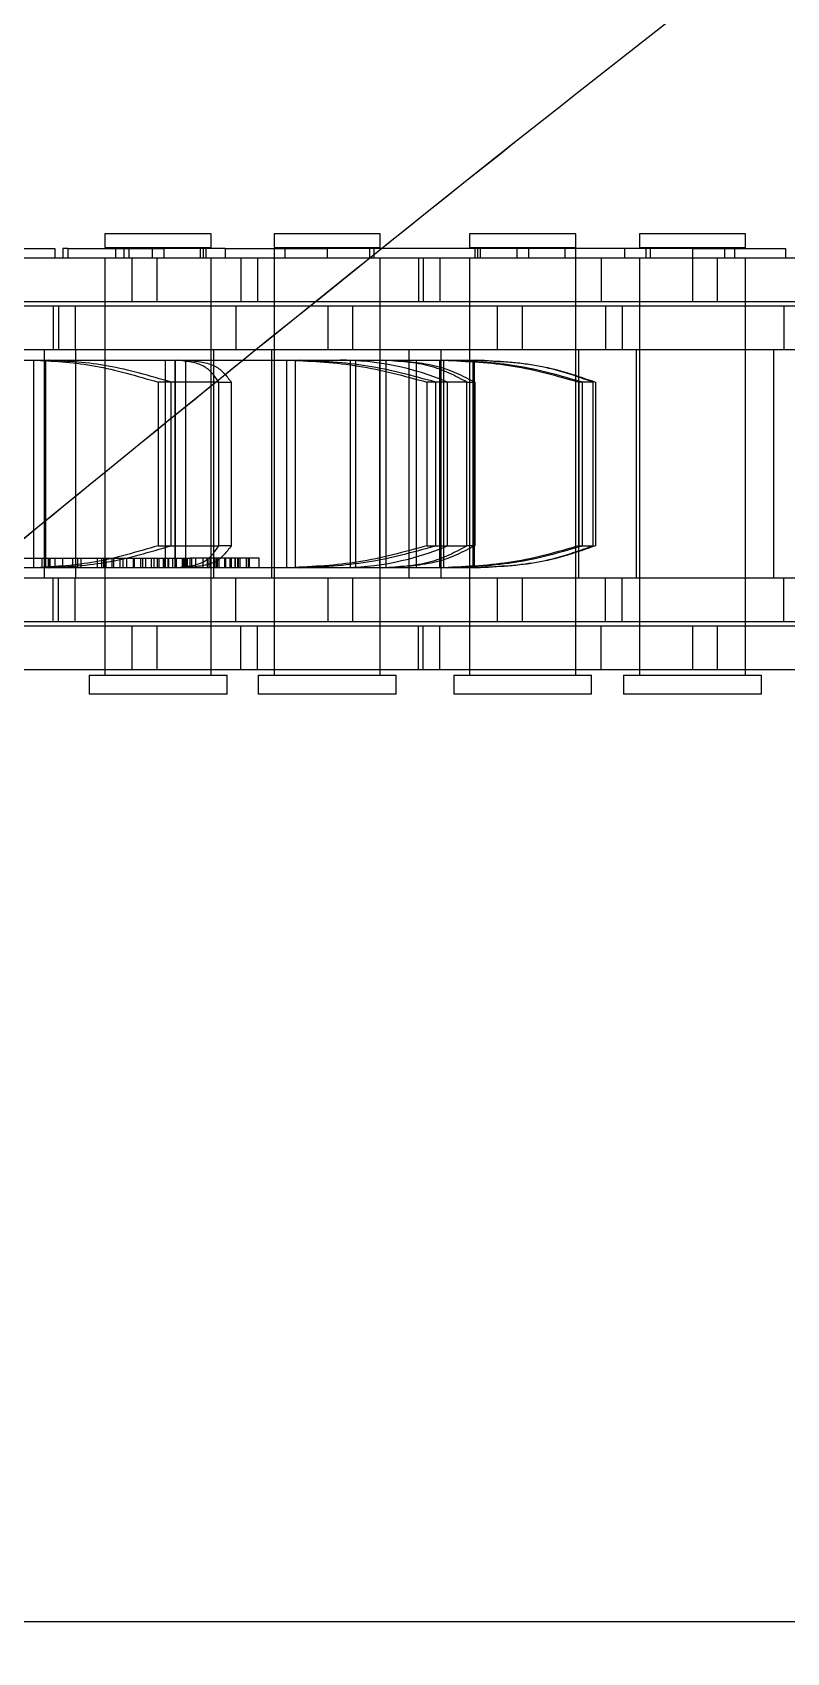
# Model space of a CAD drawing. Header units: metres. Extents: x 0 to 21025, y 0 to 14850.
# Drawn here: x 6060.5 to 6086.7, y 9260.1 to 9316.4 of the extents above; entities that cross this region are included whole.
import ezdxf

# ---------------------------------------------------------------- set-up
doc = ezdxf.new("R2010")
doc.units = ezdxf.units.M
doc.header["$LTSCALE"] = 25
doc.linetypes.add('HIDDEN2', pattern=[4.7625, 3.175, -1.5875])
for name, color, linetype in [('SL1', 8, 'Continuous'), ('SL4', 4, 'Continuous'), ('ST1', 7, 'HIDDEN2')]:
    doc.layers.add(name, color=color, linetype=linetype)

msp = doc.modelspace()

# ---------------------------------------------------------------- linework, layer by layer
at = {"layer": 'SL1'}
for radius, start, end in [(1215.5, 107.106787, 166.785047), (1170.7, 106.690475, 164.690823), (1164.35, 106.913784, 164.513299), (1158.35, 107.10294, 164.435358), (1158, 127.658057, 133.372518)]:
    msp.add_arc((6782.517, 8419.394), radius, start, end, dxfattribs=at)
for points, knots in [([(6075.047, 9336.149), (6074.962, 9336.085), (6064.84, 9328.531), (6045.339, 9312.61), (6017.282, 9288.713), (5998.008, 9271.47), (5988.446, 9262.2), (5987.36, 9261.149)], [0, 0, 0, 0, 0.002758, 0.328242, 0.653871, 0.960724, 1, 1, 1, 1]), ([(5987.474, 9261.149), (5990.607, 9264.16), (6002.772, 9275.852), (6024.842, 9295.286), (6050.924, 9317.33), (6068.01, 9330.577), (6075.196, 9336.149)], [0, 0, 0, 0, 0.112906, 0.438337, 0.763769, 1, 1, 1, 1]), ([(6016.835, 9261.149), (6024.08, 9267.697), (6040.462, 9282.504), (6066.411, 9304.002), (6089.721, 9322.473), (6103.802, 9332.729), (6108.498, 9336.149)], [0, 0, 0, 0, 0.2472298, 0.5589901, 0.852937, 1, 1, 1, 1])]:
    msp.add_open_spline(points, degree=3, knots=knots, dxfattribs=at)
at = {"layer": 'SL4'}
msp.add_line((5540.514, 9261.149), (6209.329, 9261.149), dxfattribs=at)
at = {"layer": 'ST1'}
for p, q in [((6063.049, 9309.384), (6063.046, 9309.384)), ((6063.046, 9309.384), (6063.046, 9308.91)), ((6066.736, 9309.384), (6063.049, 9309.384)), ((6066.736, 9308.91), (6066.736, 9309.384)), ((6072.621, 9309.384), (6068.931, 9309.384)), ((6068.931, 9309.384), (6068.931, 9308.91)), ((6072.621, 9308.91), (6072.621, 9309.384)), ((6075.728, 9309.384), (6075.725, 9309.384)), ((6075.725, 9309.384), (6075.725, 9308.91)), ((6079.415, 9309.384), (6075.728, 9309.384)), ((6079.415, 9308.91), (6079.415, 9309.384)), ((6085.321, 9309.384), (6081.631, 9309.384)), ((6081.631, 9309.384), (6081.631, 9308.91)), ((6085.321, 9308.91), (6085.321, 9309.384)), ((6058.076, 9308.873), (6061.307, 9308.873)), ((6061.307, 9308.873), (6061.307, 9308.541)), ((6061.58, 9308.873), (6061.58, 9308.541)), ((6061.752, 9308.873), (6061.58, 9308.873)), ((6061.752, 9308.873), (6061.752, 9308.541)), ((6061.752, 9308.873), (6065.099, 9308.873)), ((6063.046, 9308.91), (6066.736, 9308.91)), ((6063.415, 9308.91), (6063.415, 9308.541)), ((6063.7, 9308.873), (6063.7, 9308.541)), ((6063.872, 9308.873), (6063.872, 9308.541)), ((6064.684, 9308.873), (6064.684, 9308.541)), ((6065.099, 9308.873), (6065.099, 9308.541)), ((6067.224, 9308.873), (6065.099, 9308.873)), ((6066.367, 9308.541), (6066.367, 9308.91)), ((6066.456, 9308.873), (6066.456, 9308.541)), ((6066.559, 9308.873), (6066.559, 9308.541)), ((6067.224, 9308.873), (6070.776, 9308.873)), ((6067.224, 9308.873), (6067.224, 9308.541)), ((6068.931, 9308.91), (6072.621, 9308.91)), ((6068.931, 9308.873), (6068.931, 9307.021)), ((6069.3, 9308.91), (6069.3, 9308.541)), ((6070.776, 9308.873), (6070.776, 9308.541)), ((6083.476, 9308.873), (6070.776, 9308.873)), ((6072.252, 9308.541), (6072.252, 9308.91)), ((6072.395, 9308.873), (6072.395, 9308.541)), ((6075.725, 9308.91), (6079.415, 9308.91)), ((6075.902, 9308.873), (6075.902, 9308.541)), ((6076.005, 9308.873), (6076.005, 9308.541)), ((6076.094, 9308.91), (6076.094, 9308.541)), ((6077.362, 9308.873), (6077.362, 9308.541)), ((6077.777, 9308.873), (6077.777, 9308.541)), ((6079.046, 9308.541), (6079.046, 9308.91)), ((6079.415, 9307.021), (6079.415, 9308.873)), ((6081.122, 9308.541), (6081.122, 9308.873)), ((6081.631, 9308.91), (6085.321, 9308.91)), ((6081.857, 9308.873), (6081.857, 9308.541)), ((6082, 9308.91), (6082, 9308.541)), ((6083.476, 9308.873), (6083.476, 9308.541)), ((6083.476, 9308.873), (6086.707, 9308.873)), ((6084.583, 9308.873), (6084.583, 9308.541)), ((6084.952, 9308.541), (6084.952, 9308.91)), ((6086.707, 9308.873), (6086.707, 9308.541)), ((6063.996, 9308.541), (6054.901, 9308.541)), ((6063.046, 9308.541), (6063.046, 9307.021)), ((6063.046, 9308.541), (6063.046, 9294.042)), ((6064.856, 9308.541), (6063.996, 9308.541)), ((6063.996, 9307.021), (6063.996, 9308.541)), ((6073.951, 9308.541), (6064.856, 9308.541)), ((6064.856, 9308.541), (6064.856, 9307.021)), ((6066.736, 9307.021), (6066.736, 9308.541)), ((6066.736, 9294.042), (6066.736, 9308.541)), ((6067.769, 9308.541), (6067.769, 9307.021)), ((6068.353, 9308.541), (6068.353, 9307.021)), ((6068.931, 9308.541), (6068.931, 9294.042)), ((6072.621, 9307.021), (6072.621, 9308.541)), ((6072.621, 9294.042), (6072.621, 9308.541)), ((6073.951, 9308.541), (6073.951, 9307.021)), ((6080.301, 9308.541), (6073.951, 9308.541)), ((6074.108, 9308.541), (6074.108, 9307.021)), ((6074.692, 9308.541), (6074.692, 9307.021)), ((6075.725, 9308.541), (6075.725, 9307.021)), ((6075.725, 9308.541), (6075.725, 9294.042)), ((6079.415, 9294.042), (6079.415, 9308.541)), ((6080.301, 9308.541), (6080.301, 9307.021)), ((6089.396, 9308.541), (6080.301, 9308.541)), ((6081.631, 9308.541), (6081.631, 9307.021)), ((6081.631, 9308.541), (6081.631, 9294.042)), ((6083.49, 9307.021), (6083.49, 9308.541)), ((6084.328, 9308.541), (6084.328, 9307.021)), ((6085.321, 9307.021), (6085.321, 9308.541)), ((6085.321, 9294.042), (6085.321, 9308.541)), ((6061.251, 9306.869), (6052.156, 9306.869)), ((6063.996, 9307.021), (6054.901, 9307.021)), ((6061.251, 9306.869), (6061.251, 9305.349)), ((6067.601, 9306.869), (6061.251, 9306.869)), ((6061.43, 9306.869), (6061.43, 9305.349)), ((6062.014, 9306.869), (6062.014, 9305.349)), ((6063.046, 9306.869), (6063.046, 9305.349)), ((6064.856, 9307.021), (6063.996, 9307.021)), ((6073.951, 9307.021), (6064.856, 9307.021)), ((6066.736, 9305.349), (6066.736, 9306.869)), ((6067.601, 9306.869), (6067.601, 9305.349)), ((6076.696, 9306.869), (6067.601, 9306.869)), ((6068.931, 9306.869), (6068.931, 9305.349)), ((6070.811, 9305.349), (6070.811, 9306.869)), ((6071.65, 9306.869), (6071.65, 9305.349)), ((6072.621, 9305.349), (6072.621, 9306.869)), ((6080.301, 9307.021), (6073.951, 9307.021)), ((6075.725, 9306.869), (6075.725, 9305.349)), ((6077.556, 9306.869), (6076.696, 9306.869)), ((6076.696, 9305.349), (6076.696, 9306.869)), ((6086.651, 9306.869), (6077.556, 9306.869)), ((6077.556, 9306.869), (6077.556, 9305.349)), ((6079.415, 9305.349), (6079.415, 9306.869)), ((6089.396, 9307.021), (6080.301, 9307.021)), ((6080.447, 9306.869), (6080.447, 9305.349)), ((6081.031, 9306.869), (6081.031, 9305.349)), ((6081.631, 9306.869), (6081.631, 9305.349)), ((6085.321, 9305.349), (6085.321, 9306.869)), ((6086.651, 9306.869), (6086.651, 9305.349)), ((6093.001, 9306.869), (6086.651, 9306.869)), ((6061.251, 9305.349), (6052.156, 9305.349)), ((6060.931, 9305.349), (6060.931, 9297.419)), ((6067.601, 9305.349), (6061.251, 9305.349)), ((6062.036, 9297.419), (6062.036, 9305.349)), ((6063.046, 9305.349), (6063.046, 9297.419)), ((6066.736, 9297.419), (6066.736, 9305.349)), ((6066.816, 9305.349), (6066.816, 9297.419)), ((6076.696, 9305.349), (6067.601, 9305.349)), ((6068.851, 9297.419), (6068.851, 9305.349)), ((6068.931, 9305.349), (6068.931, 9297.419)), ((6072.621, 9297.419), (6072.621, 9305.349)), ((6073.61, 9305.349), (6073.61, 9297.419)), ((6074.736, 9297.419), (6074.736, 9305.349)), ((6075.725, 9305.349), (6075.725, 9297.419)), ((6077.556, 9305.349), (6076.696, 9305.349)), ((6086.651, 9305.349), (6077.556, 9305.349)), ((6079.415, 9297.419), (6079.415, 9305.349)), ((6079.516, 9305.349), (6079.516, 9297.419)), ((6081.53, 9297.419), (6081.53, 9305.349)), ((6081.631, 9305.349), (6081.631, 9297.419)), ((6085.321, 9297.419), (6085.321, 9305.349)), ((6086.288, 9305.349), (6086.288, 9297.419)), ((6093.001, 9305.349), (6086.651, 9305.349)), ((6055.385, 9304.989), (6060.573, 9304.989)), ((6060.573, 9297.779), (6060.573, 9304.989)), ((6060.573, 9304.989), (6060.675, 9304.989)), ((6060.675, 9304.989), (6065.553, 9304.989)), ((6060.994, 9297.779), (6060.994, 9304.989)), ((6065.14, 9304.989), (6065.14, 9297.779)), ((6065.48, 9304.989), (6065.48, 9297.779)), ((6065.495, 9297.779), (6065.495, 9304.989)), ((6065.553, 9304.989), (6069.374, 9304.989)), ((6065.857, 9297.779), (6065.857, 9304.989)), ((6069.374, 9297.779), (6069.374, 9304.989)), ((6069.374, 9304.989), (6069.498, 9304.989)), ((6069.498, 9304.989), (6071.221, 9304.989)), ((6069.67, 9297.779), (6069.67, 9304.989)), ((6071.221, 9304.989), (6072.702, 9304.989)), ((6071.574, 9304.989), (6071.574, 9297.779)), ((6071.756, 9304.989), (6071.756, 9297.779)), ((6072.608, 9297.779), (6072.608, 9304.989)), ((6072.702, 9304.989), (6074.695, 9304.989)), ((6072.823, 9297.779), (6072.823, 9304.989)), ((6073.872, 9304.989), (6073.872, 9297.779)), ((6074.695, 9297.779), (6074.695, 9304.989)), ((6074.695, 9304.989), (6074.824, 9304.989)), ((6074.824, 9304.989), (6075.968, 9304.989)), ((6074.829, 9297.779), (6074.829, 9304.989)), ((6075.849, 9297.779), (6075.849, 9304.989)), ((6075.893, 9297.779), (6075.893, 9304.989)), ((6075.893, 9304.989), (6076.013, 9304.989)), ((6067.007, 9304.227), (6064.893, 9304.227)), ((6064.893, 9304.227), (6064.893, 9298.541)), ((6065.348, 9298.541), (6065.348, 9304.227)), ((6067.007, 9298.541), (6067.007, 9304.227)), ((6067.007, 9304.227), (6067.437, 9304.227)), ((6067.437, 9304.227), (6067.437, 9298.541)), ((6074.958, 9304.227), (6074.243, 9304.227)), ((6074.243, 9304.227), (6074.243, 9298.541)), ((6074.549, 9298.541), (6074.549, 9304.227)), ((6074.958, 9298.541), (6074.958, 9304.227)), ((6075.632, 9304.227), (6074.958, 9304.227)), ((6075.632, 9298.541), (6075.632, 9304.227)), ((6075.632, 9304.227), (6075.904, 9304.227)), ((6075.904, 9304.227), (6075.904, 9298.541)), ((6079.525, 9304.227), (6079.525, 9298.541)), ((6080.021, 9304.227), (6079.525, 9304.227)), ((6079.645, 9298.541), (6079.645, 9304.227)), ((6080.021, 9298.541), (6080.021, 9304.227)), ((6080.102, 9304.227), (6080.102, 9298.541)), ((6059.961, 9298.113), (6060.854, 9298.113)), ((6060.854, 9298.113), (6061.125, 9298.113)), ((6060.854, 9298.113), (6060.854, 9297.779)), ((6061.074, 9298.113), (6061.074, 9297.779)), ((6061.12, 9298.113), (6061.12, 9297.779)), ((6061.125, 9298.113), (6061.125, 9297.779)), ((6061.125, 9298.113), (6062.21, 9298.113)), ((6061.304, 9298.113), (6061.304, 9297.779)), ((6061.569, 9298.113), (6061.569, 9297.779)), ((6061.914, 9298.113), (6061.914, 9297.779)), ((6062.09, 9298.113), (6062.09, 9297.779)), ((6062.21, 9298.113), (6062.444, 9298.113)), ((6062.21, 9298.113), (6062.21, 9297.779)), ((6062.444, 9298.113), (6063.796, 9298.113)), ((6062.776, 9298.113), (6062.776, 9297.779)), ((6062.921, 9298.113), (6062.921, 9297.779)), ((6062.995, 9298.113), (6062.995, 9297.779)), ((6063.075, 9298.113), (6063.075, 9297.779)), ((6063.283, 9298.113), (6063.283, 9297.779)), ((6063.341, 9298.113), (6063.341, 9297.779)), ((6063.564, 9298.113), (6063.564, 9297.779)), ((6063.67, 9298.113), (6063.67, 9297.779)), ((6063.796, 9298.113), (6063.796, 9297.779)), ((6063.796, 9298.113), (6064.027, 9298.113)), ((6063.8, 9298.113), (6063.8, 9297.779)), ((6064.027, 9298.113), (6064.027, 9297.779)), ((6064.027, 9298.113), (6064.918, 9298.113)), ((6064.065, 9298.113), (6064.065, 9297.779)), ((6064.281, 9298.113), (6064.281, 9297.779)), ((6064.356, 9298.113), (6064.356, 9297.779)), ((6064.454, 9298.113), (6064.454, 9297.779)), ((6064.656, 9298.113), (6064.656, 9297.779)), ((6064.741, 9298.113), (6064.741, 9297.779)), ((6064.864, 9298.113), (6064.864, 9297.779)), ((6064.893, 9298.541), (6067.007, 9298.541)), ((6064.918, 9298.113), (6065.094, 9298.113)), ((6064.918, 9298.113), (6064.918, 9297.779)), ((6065.065, 9298.113), (6065.065, 9297.779)), ((6065.094, 9298.113), (6065.094, 9297.779)), ((6065.094, 9298.113), (6065.78, 9298.113)), ((6065.232, 9298.113), (6065.232, 9297.779)), ((6065.253, 9298.113), (6065.253, 9297.779)), ((6065.399, 9298.113), (6065.399, 9297.779)), ((6065.518, 9298.113), (6065.518, 9297.779)), ((6065.728, 9298.113), (6065.728, 9297.779)), ((6065.757, 9298.113), (6065.757, 9297.779)), ((6065.78, 9298.113), (6065.78, 9297.779)), ((6065.78, 9298.113), (6065.999, 9298.113)), ((6065.786, 9298.113), (6065.786, 9297.779)), ((6065.821, 9298.113), (6065.821, 9297.779)), ((6065.891, 9298.113), (6065.891, 9297.779)), ((6065.907, 9298.113), (6065.907, 9297.779)), ((6065.999, 9298.113), (6065.999, 9297.779)), ((6066.454, 9298.113), (6065.999, 9298.113)), ((6066.06, 9298.113), (6066.06, 9297.779)), ((6066.193, 9298.113), (6066.193, 9297.779)), ((6067.237, 9298.113), (6066.454, 9298.113)), ((6066.454, 9298.113), (6066.454, 9297.779)), ((6066.595, 9298.113), (6066.595, 9297.779)), ((6066.619, 9298.113), (6066.619, 9297.779)), ((6066.696, 9298.113), (6066.696, 9297.779)), ((6066.848, 9298.113), (6066.848, 9297.779)), ((6066.906, 9298.113), (6066.906, 9297.779)), ((6066.945, 9298.113), (6066.945, 9297.779)), ((6067.437, 9298.541), (6067.007, 9298.541)), ((6067.007, 9298.113), (6067.007, 9297.779)), ((6067.207, 9298.113), (6067.207, 9297.779)), ((6067.216, 9298.113), (6067.216, 9297.779)), ((6067.235, 9298.113), (6067.235, 9297.779)), ((6067.237, 9298.113), (6067.237, 9297.779)), ((6067.567, 9298.113), (6067.237, 9298.113)), ((6067.243, 9298.113), (6067.243, 9297.779)), ((6067.394, 9298.113), (6067.394, 9297.779)), ((6067.416, 9297.779), (6067.416, 9298.113)), ((6067.433, 9298.113), (6067.433, 9297.779)), ((6067.435, 9297.779), (6067.435, 9298.113)), ((6067.656, 9298.113), (6067.567, 9298.113)), ((6067.567, 9298.113), (6067.567, 9297.779)), ((6067.585, 9297.779), (6067.585, 9298.113)), ((6067.656, 9298.113), (6067.656, 9297.779)), ((6067.952, 9298.113), (6067.656, 9298.113)), ((6067.677, 9298.113), (6067.677, 9297.779)), ((6067.741, 9298.113), (6067.741, 9297.779)), ((6067.747, 9297.779), (6067.747, 9298.113)), ((6067.952, 9298.113), (6067.952, 9297.779)), ((6068.027, 9298.113), (6067.952, 9298.113)), ((6068.027, 9298.113), (6068.027, 9297.779)), ((6068.411, 9298.113), (6068.027, 9298.113)), ((6068.077, 9297.779), (6068.077, 9298.113)), ((6068.411, 9297.779), (6068.411, 9298.113)), ((6074.243, 9298.541), (6074.958, 9298.541)), ((6074.958, 9298.541), (6075.632, 9298.541)), ((6075.904, 9298.541), (6075.632, 9298.541)), ((6079.525, 9298.541), (6080.021, 9298.541)), ((6060.573, 9297.779), (6055.385, 9297.779)), ((6060.675, 9297.779), (6060.573, 9297.779)), ((6065.553, 9297.779), (6060.675, 9297.779)), ((6069.374, 9297.779), (6065.553, 9297.779)), ((6069.498, 9297.779), (6069.374, 9297.779)), ((6071.221, 9297.779), (6069.498, 9297.779)), ((6072.702, 9297.779), (6071.221, 9297.779)), ((6074.695, 9297.779), (6072.702, 9297.779)), ((6074.824, 9297.779), (6074.695, 9297.779)), ((6075.968, 9297.779), (6074.824, 9297.779)), ((6076.013, 9297.779), (6075.893, 9297.779)), ((6061.251, 9297.419), (6052.156, 9297.419)), ((6061.251, 9295.899), (6061.251, 9297.419)), ((6067.601, 9297.419), (6061.251, 9297.419)), ((6061.43, 9295.899), (6061.43, 9297.419)), ((6062.014, 9295.899), (6062.014, 9297.419)), ((6063.046, 9297.419), (6063.046, 9295.899)), ((6066.736, 9295.899), (6066.736, 9297.419)), ((6067.601, 9295.899), (6067.601, 9297.419)), ((6076.696, 9297.419), (6067.601, 9297.419)), ((6068.931, 9297.419), (6068.931, 9295.899)), ((6070.811, 9295.899), (6070.811, 9297.419)), ((6071.65, 9297.419), (6071.65, 9295.899)), ((6072.621, 9295.899), (6072.621, 9297.419)), ((6075.725, 9297.419), (6075.725, 9295.899)), ((6077.556, 9297.419), (6076.696, 9297.419)), ((6076.696, 9295.899), (6076.696, 9297.419)), ((6086.651, 9297.419), (6077.556, 9297.419)), ((6077.556, 9297.419), (6077.556, 9295.899)), ((6079.415, 9295.899), (6079.415, 9297.419)), ((6080.447, 9295.899), (6080.447, 9297.419)), ((6081.031, 9295.899), (6081.031, 9297.419)), ((6081.631, 9297.419), (6081.631, 9295.899)), ((6085.321, 9295.899), (6085.321, 9297.419)), ((6086.651, 9295.899), (6086.651, 9297.419)), ((6093.001, 9297.419), (6086.651, 9297.419)), ((6061.251, 9295.899), (6052.156, 9295.899)), ((6067.601, 9295.899), (6061.251, 9295.899)), ((6076.696, 9295.899), (6067.601, 9295.899)), ((6077.556, 9295.899), (6076.696, 9295.899)), ((6086.651, 9295.899), (6077.556, 9295.899)), ((6093.001, 9295.899), (6086.651, 9295.899)), ((6063.996, 9295.747), (6054.901, 9295.747)), ((6063.046, 9295.747), (6063.046, 9294.227)), ((6064.856, 9295.747), (6063.996, 9295.747)), ((6063.996, 9294.227), (6063.996, 9295.747)), ((6073.951, 9295.747), (6064.856, 9295.747)), ((6064.856, 9295.747), (6064.856, 9294.227)), ((6066.736, 9294.227), (6066.736, 9295.747)), ((6067.769, 9294.227), (6067.769, 9295.747)), ((6068.353, 9294.227), (6068.353, 9295.747)), ((6068.931, 9295.747), (6068.931, 9294.227)), ((6072.621, 9294.227), (6072.621, 9295.747)), ((6073.951, 9294.227), (6073.951, 9295.747)), ((6080.301, 9295.747), (6073.951, 9295.747)), ((6074.108, 9294.227), (6074.108, 9295.747)), ((6074.692, 9294.227), (6074.692, 9295.747)), ((6075.725, 9295.747), (6075.725, 9294.227)), ((6079.415, 9294.227), (6079.415, 9295.747)), ((6080.301, 9294.227), (6080.301, 9295.747)), ((6089.396, 9295.747), (6080.301, 9295.747)), ((6081.631, 9295.747), (6081.631, 9294.227)), ((6083.49, 9294.227), (6083.49, 9295.747)), ((6084.328, 9295.747), (6084.328, 9294.227)), ((6085.321, 9294.227), (6085.321, 9295.747)), ((6063.996, 9294.227), (6054.901, 9294.227)), ((6064.856, 9294.227), (6063.996, 9294.227)), ((6073.951, 9294.227), (6064.856, 9294.227)), ((6080.301, 9294.227), (6073.951, 9294.227)), ((6089.396, 9294.227), (6080.301, 9294.227)), ((6062.493, 9294.042), (6067.29, 9294.042)), ((6062.493, 9294.042), (6062.493, 9293.384)), ((6067.29, 9293.384), (6067.29, 9294.042)), ((6068.378, 9294.042), (6073.175, 9294.042)), ((6068.378, 9294.042), (6068.378, 9293.384)), ((6073.175, 9293.384), (6073.175, 9294.042)), ((6075.171, 9294.042), (6079.968, 9294.042)), ((6075.171, 9294.042), (6075.171, 9293.384)), ((6079.968, 9293.384), (6079.968, 9294.042)), ((6081.078, 9294.042), (6085.875, 9294.042)), ((6081.078, 9294.042), (6081.078, 9293.384)), ((6085.875, 9293.384), (6085.875, 9294.042)), ((6062.497, 9293.384), (6062.493, 9293.384)), ((6067.29, 9293.384), (6062.497, 9293.384)), ((6073.175, 9293.384), (6068.378, 9293.384)), ((6075.175, 9293.384), (6075.171, 9293.384)), ((6079.968, 9293.384), (6075.175, 9293.384)), ((6085.875, 9293.384), (6081.078, 9293.384))]:
    msp.add_line(p, q, dxfattribs=at)
for centre, radius, start, end in [((6782.517, 8419.394), 1163.627, 127.817651, 147.031191), ((6782.517, 8419.394), 1157.277, 127.817651, 147.031191), ((6071.206, 9295.371), 9.618, 67.0398, 89.908), ((6071.206, 9307.396), 9.618, 270.092, 292.9602)]:
    msp.add_arc(centre, radius, start, end, dxfattribs=at)
for points, knots in [([(6016.834, 9261.149), (6024.078, 9267.696), (6040.462, 9282.504), (6066.41, 9304.001), (6089.721, 9322.474), (6103.801, 9332.728), (6108.498, 9336.149)], [0, 0, 0, 0, 0.247188, 0.559042, 0.852915, 1, 1, 1, 1]), ([(6060.675, 9304.989), (6061.345, 9304.951), (6062.686, 9304.876), (6064.156, 9304.443), (6064.893, 9304.227)], [0, 0, 0, 0, 0.499124, 1, 1, 1, 1]), ([(6065.348, 9304.227), (6064.609, 9304.443), (6063.13, 9304.875), (6061.775, 9304.951), (6061.098, 9304.989)], [0, 0, 0, 0, 0.500261, 1, 1, 1, 1]), ([(6067.007, 9304.227), (6066.858, 9304.443), (6066.562, 9304.875), (6065.889, 9304.951), (6065.553, 9304.989)], [0, 0, 0, 0, 0.500534, 1, 1, 1, 1]), ([(6065.917, 9304.989), (6066.264, 9304.951), (6066.958, 9304.876), (6067.277, 9304.443), (6067.437, 9304.227)], [0, 0, 0, 0, 0.499098, 1, 1, 1, 1]), ([(6069.498, 9304.989), (6070.287, 9304.951), (6071.869, 9304.876), (6073.451, 9304.443), (6074.243, 9304.227)], [0, 0, 0, 0, 0.499098, 1, 1, 1, 1]), ([(6074.549, 9304.227), (6073.757, 9304.443), (6072.175, 9304.875), (6070.587, 9304.951), (6069.794, 9304.989)], [0, 0, 0, 0, 0.500514, 1, 1, 1, 1]), ([(6075.632, 9304.227), (6075.226, 9304.443), (6074.416, 9304.875), (6073.273, 9304.951), (6072.702, 9304.989)], [0, 0, 0, 0, 0.500133, 1, 1, 1, 1]), ([(6072.919, 9304.989), (6073.498, 9304.951), (6074.658, 9304.875), (6075.488, 9304.443), (6075.904, 9304.227)], [0, 0, 0, 0, 0.499427, 1, 1, 1, 1]), ([(6074.824, 9304.989), (6075.64, 9304.951), (6077.272, 9304.875), (6078.773, 9304.443), (6079.525, 9304.227)], [0, 0, 0, 0, 0.499459, 1, 1, 1, 1]), ([(6079.645, 9304.227), (6078.897, 9304.443), (6077.403, 9304.875), (6075.773, 9304.951), (6074.959, 9304.989)], [0, 0, 0, 0, 0.500529, 1, 1, 1, 1]), ([(6080.021, 9304.227), (6079.408, 9304.443), (6078.181, 9304.875), (6076.706, 9304.951), (6075.968, 9304.989)], [0, 0, 0, 0, 0.500152, 1, 1, 1, 1]), ([(6076.013, 9304.989), (6076.755, 9304.951), (6078.24, 9304.875), (6079.481, 9304.443), (6080.102, 9304.227)], [0, 0, 0, 0, 0.49948, 1, 1, 1, 1]), ([(6064.893, 9298.541), (6064.157, 9298.324), (6062.687, 9297.892), (6061.346, 9297.816), (6060.675, 9297.779)], [0, 0, 0, 0, 0.500152, 1, 1, 1, 1]), ([(6061.098, 9297.779), (6061.775, 9297.816), (6063.129, 9297.892), (6064.608, 9298.324), (6065.348, 9298.541)], [0, 0, 0, 0, 0.499419, 1, 1, 1, 1]), ([(6065.553, 9297.779), (6065.889, 9297.816), (6066.562, 9297.892), (6066.858, 9298.324), (6067.007, 9298.541)], [0, 0, 0, 0, 0.499459, 1, 1, 1, 1]), ([(6067.437, 9298.541), (6067.277, 9298.324), (6066.958, 9297.892), (6066.264, 9297.816), (6065.917, 9297.779)], [0, 0, 0, 0, 0.500133, 1, 1, 1, 1]), ([(6074.243, 9298.541), (6073.452, 9298.324), (6071.871, 9297.892), (6070.288, 9297.816), (6069.498, 9297.779)], [0, 0, 0, 0, 0.500133, 1, 1, 1, 1]), ([(6069.794, 9297.779), (6070.587, 9297.816), (6072.175, 9297.892), (6073.757, 9298.324), (6074.549, 9298.541)], [0, 0, 0, 0, 0.499479, 1, 1, 1, 1]), ([(6072.702, 9297.779), (6073.273, 9297.816), (6074.415, 9297.892), (6075.226, 9298.324), (6075.632, 9298.541)], [0, 0, 0, 0, 0.499098, 1, 1, 1, 1]), ([(6075.904, 9298.541), (6075.488, 9298.324), (6074.658, 9297.892), (6073.499, 9297.816), (6072.919, 9297.779)], [0, 0, 0, 0, 0.500372, 1, 1, 1, 1]), ([(6079.525, 9298.541), (6078.773, 9298.324), (6077.272, 9297.892), (6075.64, 9297.816), (6074.824, 9297.779)], [0, 0, 0, 0, 0.500533, 1, 1, 1, 1]), ([(6074.959, 9297.779), (6075.773, 9297.816), (6077.403, 9297.892), (6078.897, 9298.324), (6079.645, 9298.541)], [0, 0, 0, 0, 0.499464, 1, 1, 1, 1]), ([(6075.968, 9297.779), (6076.705, 9297.816), (6078.18, 9297.892), (6079.407, 9298.324), (6080.021, 9298.541)], [0, 0, 0, 0, 0.4991241, 1, 1, 1, 1]), ([(6080.102, 9298.541), (6079.481, 9298.324), (6078.24, 9297.892), (6076.755, 9297.816), (6076.013, 9297.779)], [0, 0, 0, 0, 0.500513, 1, 1, 1, 1])]:
    msp.add_open_spline(points, degree=3, knots=knots, dxfattribs=at)

doc.saveas('drawing.dxf')
